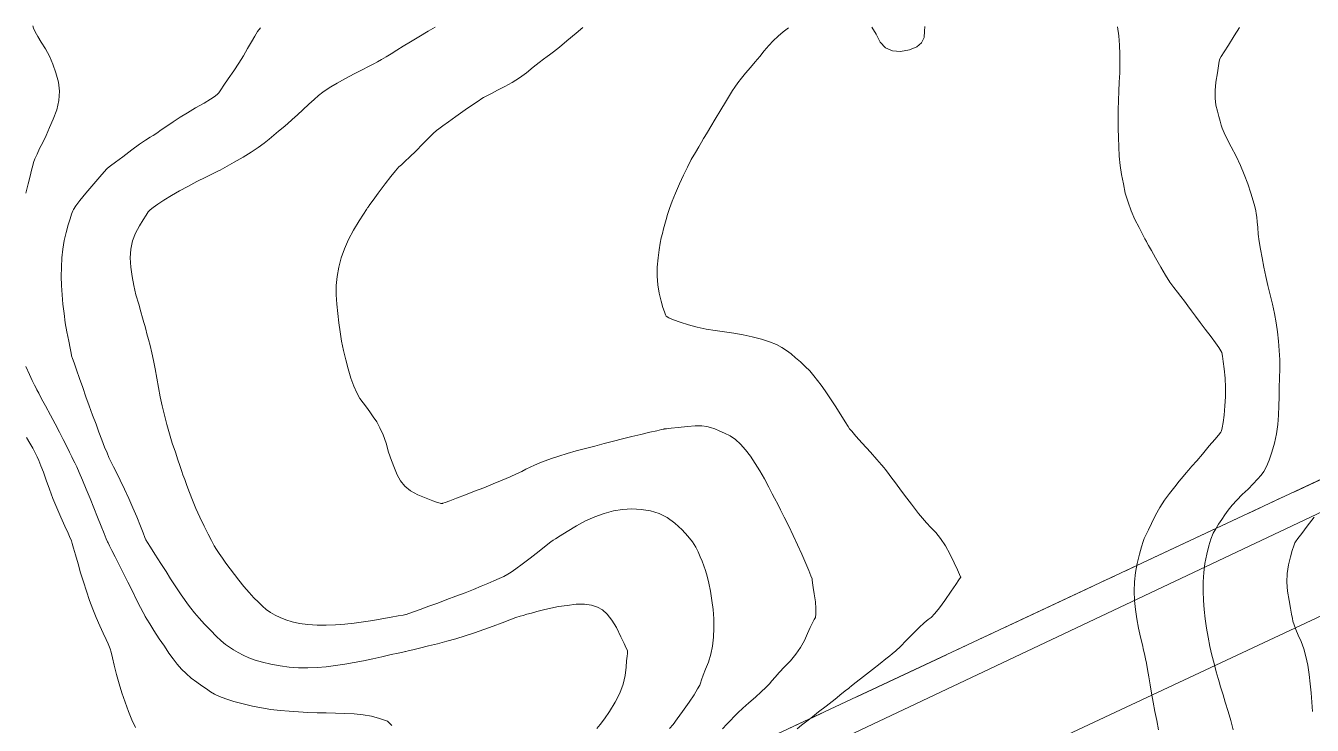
# Model space of a CAD drawing. Extents: x 1273428 to 1273774, y 444316 to 444516.
# Drawn here: x 1273428.4 to 1273532.4, y 444459.2 to 444515.7 of the extents above; entities that cross this region are included whole.
import ezdxf

# ---------------------------------------------------------------- set-up
doc = ezdxf.new("R2010")
doc.units = 0
doc.linetypes.add('DASHED', pattern=[6, 4, -2])
doc.linetypes.add('PHANTOM', pattern=[13, 8, -1, 1, -1, 1, -1])
for name, color, linetype, lineweight in [('C-SITE-N', 6, 'Continuous', 0), ('C-STRM-AREA', 150, 'PHANTOM', 0), ('C-TOPO-MAJR-E', 32, 'DASHED', 0), ('V-PROP-BNDY', 7, 'Continuous', 0)]:
    doc.layers.add(name, color=color, linetype=linetype, lineweight=lineweight)

msp = doc.modelspace()

# ---------------------------------------------------------------- linework, layer by layer
at = {"layer": 'C-SITE-N'}
for points in [[(1273585.09, 444447.93), (1273529.77, 444414.86), (1273484.35, 444380.69), (1273473.15, 444400.44), (1273462.76, 444420.43), (1273453.49, 444438.71), (1273565.24, 444491.59), (1273585.09, 444447.93)], [(1273549.9, 444475.87), (1273475.42, 444440.96), (1273480.29, 444430.57), (1273490.89, 444409.75), (1273497.24, 444399.09), (1273527.41, 444419.33), (1273564.63, 444444.3), (1273549.9, 444475.87)]]:
    msp.add_lwpolyline(points, close=True, dxfattribs=at)
at = {"layer": 'C-STRM-AREA'}
msp.add_lwpolyline([(1273589.92, 444449.22), (1273532.98, 444411.02), (1273481.57, 444376.53), (1273468.99, 444397.67), (1273457.83, 444419.59), (1273448.54, 444439.41), (1273568.31, 444495.54), (1273589.92, 444449.22)], close=True, dxfattribs=at)
at = {"layer": 'C-TOPO-MAJR-E'}
for points in [[(1273428.99, 444515.74), (1273429.06, 444515.54), (1273429.2, 444515.25), (1273429.4, 444514.87), (1273429.68, 444514.41), (1273430.03, 444513.87), (1273430.35, 444513.28), (1273430.63, 444512.63), (1273430.87, 444511.93), (1273431.07, 444511.19), (1273431.15, 444510.44), (1273431.11, 444509.69), (1273430.94, 444508.94), (1273430.64, 444508.19), (1273430.35, 444507.5), (1273430.08, 444506.87), (1273429.81, 444506.31), (1273429.55, 444505.8), (1273429.34, 444505.36), (1273429.17, 444504.98), (1273429.06, 444504.68), (1273429, 444504.44), (1273428.9, 444504.07), (1273428.78, 444503.57), (1273428.62, 444502.95), (1273428.44, 444502.2)], [(1273447.4, 444515.56), (1273447.18, 444515.28), (1273446.94, 444514.91), (1273446.67, 444514.44), (1273446.37, 444513.89), (1273446.03, 444513.31), (1273445.66, 444512.71), (1273445.25, 444512.09), (1273444.8, 444511.44), (1273444.45, 444510.93), (1273444.19, 444510.56), (1273444.03, 444510.32), (1273443.97, 444510.22), (1273443.75, 444510.04), (1273443.38, 444509.8), (1273442.85, 444509.48), (1273442.16, 444509.09), (1273441.52, 444508.71), (1273440.92, 444508.34), (1273440.36, 444507.97), (1273439.84, 444507.61), (1273439.39, 444507.31), (1273439.02, 444507.06), (1273438.72, 444506.87), (1273438.49, 444506.73), (1273438.12, 444506.49), (1273437.64, 444506.15), (1273437.02, 444505.7), (1273436.27, 444505.14), (1273435.69, 444504.71), (1273435.28, 444504.4), (1273435.05, 444504.22), (1273434.98, 444504.16), (1273434.78, 444503.93), (1273434.43, 444503.53), (1273433.94, 444502.95), (1273433.3, 444502.2), (1273432.81, 444501.61), (1273432.47, 444501.17), (1273432.28, 444500.89), (1273432.23, 444500.76), (1273432.14, 444500.51), (1273432.02, 444500.13), (1273431.87, 444499.64), (1273431.69, 444499.02), (1273431.54, 444498.36), (1273431.43, 444497.68), (1273431.35, 444496.96), (1273431.31, 444496.22), (1273431.3, 444495.47), (1273431.32, 444494.72), (1273431.37, 444493.97), (1273431.44, 444493.22), (1273431.53, 444492.47), (1273431.63, 444491.72), (1273431.76, 444490.98), (1273431.9, 444490.23), (1273432.01, 444489.66), (1273432.09, 444489.27), (1273432.13, 444489.07), (1273432.14, 444489.04), (1273432.21, 444488.84), (1273432.34, 444488.47), (1273432.53, 444487.92), (1273432.78, 444487.2), (1273433.04, 444486.47), (1273433.3, 444485.73), (1273433.57, 444484.99), (1273433.84, 444484.24), (1273434.11, 444483.53), (1273434.35, 444482.87), (1273434.59, 444482.25), (1273434.81, 444481.67), (1273435, 444481.19), (1273435.16, 444480.82), (1273435.28, 444480.54), (1273435.37, 444480.38), (1273435.53, 444480.06), (1273435.76, 444479.6), (1273436.06, 444479), (1273436.42, 444478.25), (1273436.77, 444477.51), (1273437.09, 444476.76), (1273437.41, 444476.02), (1273437.7, 444475.28), (1273437.92, 444474.73), (1273438.07, 444474.35), (1273438.15, 444474.16), (1273438.15, 444474.15), (1273438.27, 444473.96), (1273438.51, 444473.58), (1273438.87, 444473.01), (1273439.35, 444472.26), (1273439.77, 444471.6), (1273440.14, 444471.02), (1273440.46, 444470.52), (1273440.73, 444470.11), (1273441, 444469.72), (1273441.26, 444469.34), (1273441.51, 444468.99), (1273441.77, 444468.65), (1273442.08, 444468.27), (1273442.46, 444467.83), (1273442.89, 444467.35), (1273443.39, 444466.82), (1273443.83, 444466.37), (1273444.23, 444465.99), (1273444.58, 444465.7), (1273444.89, 444465.48), (1273445.23, 444465.26), (1273445.6, 444465.05), (1273446.01, 444464.84), (1273446.46, 444464.63), (1273446.98, 444464.44), (1273447.57, 444464.27), (1273448.24, 444464.11), (1273448.99, 444463.96), (1273449.74, 444463.87), (1273450.49, 444463.81), (1273451.24, 444463.8), (1273451.99, 444463.84), (1273452.73, 444463.9), (1273453.48, 444463.99), (1273454.23, 444464.1), (1273454.98, 444464.24), (1273455.73, 444464.39), (1273456.48, 444464.54), (1273457.23, 444464.71), (1273457.97, 444464.88), (1273458.54, 444465), (1273458.93, 444465.09), (1273459.13, 444465.14), (1273459.15, 444465.14), (1273459.35, 444465.19), (1273459.72, 444465.28), (1273460.27, 444465.41), (1273461, 444465.58), (1273461.73, 444465.76), (1273462.47, 444465.96), (1273463.21, 444466.17), (1273463.96, 444466.4), (1273464.71, 444466.65), (1273465.46, 444466.9), (1273466.21, 444467.17), (1273466.96, 444467.46), (1273467.57, 444467.69), (1273468.06, 444467.87), (1273468.41, 444467.99), (1273468.64, 444468.05), (1273468.94, 444468.14), (1273469.31, 444468.24), (1273469.76, 444468.37), (1273470.29, 444468.51), (1273470.87, 444468.64), (1273471.5, 444468.76), (1273472.2, 444468.86), (1273472.94, 444468.95), (1273473.6, 444468.95), (1273474.18, 444468.88), (1273474.66, 444468.73), (1273475.05, 444468.49), (1273475.44, 444468.14), (1273475.81, 444467.66), (1273476.18, 444467.06), (1273476.53, 444466.33), (1273476.8, 444465.78), (1273476.98, 444465.41), (1273477.07, 444465.21), (1273477.07, 444465.19), (1273477.08, 444465.15), (1273477.08, 444465.11), (1273477.07, 444465.05), (1273477.07, 444464.98), (1273477.05, 444464.76), (1273477.01, 444464.38), (1273476.96, 444463.86), (1273476.89, 444463.18), (1273476.72, 444462.48), (1273476.45, 444461.77), (1273476.08, 444461.04), (1273475.62, 444460.29), (1273475.21, 444459.68), (1273474.88, 444459.22), (1273474.6, 444458.91)], [(1273461.54, 444515.62), (1273460.97, 444515.29), (1273460.22, 444514.85), (1273459.55, 444514.45), (1273458.95, 444514.09), (1273458.43, 444513.77), (1273457.98, 444513.48), (1273457.57, 444513.23), (1273457.19, 444513.01), (1273456.86, 444512.82), (1273456.56, 444512.67), (1273456.14, 444512.45), (1273455.62, 444512.18), (1273454.98, 444511.84), (1273454.23, 444511.44), (1273453.6, 444511.09), (1273453.09, 444510.8), (1273452.71, 444510.55), (1273452.44, 444510.36), (1273452.11, 444510.1), (1273451.74, 444509.78), (1273451.31, 444509.39), (1273450.83, 444508.94), (1273450.39, 444508.53), (1273449.97, 444508.16), (1273449.58, 444507.82), (1273449.23, 444507.52), (1273448.87, 444507.21), (1273448.49, 444506.9), (1273448.11, 444506.57), (1273447.71, 444506.24), (1273447.23, 444505.89), (1273446.66, 444505.52), (1273446.01, 444505.12), (1273445.27, 444504.7), (1273444.71, 444504.39), (1273444.34, 444504.18), (1273444.15, 444504.07), (1273444.14, 444504.06), (1273443.95, 444503.97), (1273443.57, 444503.78), (1273443, 444503.5), (1273442.26, 444503.13), (1273441.54, 444502.75), (1273440.86, 444502.38), (1273440.21, 444502.01), (1273439.6, 444501.64), (1273439.11, 444501.32), (1273438.74, 444501.05), (1273438.48, 444500.84), (1273438.34, 444500.68), (1273438.16, 444500.41), (1273437.92, 444500.04), (1273437.63, 444499.56), (1273437.3, 444498.97), (1273437.06, 444498.34), (1273436.92, 444497.67), (1273436.88, 444496.96), (1273436.93, 444496.22), (1273437.03, 444495.47), (1273437.16, 444494.72), (1273437.34, 444493.97), (1273437.56, 444493.22), (1273437.74, 444492.6), (1273437.88, 444492.11), (1273437.98, 444491.74), (1273438.05, 444491.5), (1273438.13, 444491.19), (1273438.23, 444490.82), (1273438.35, 444490.37), (1273438.49, 444489.87), (1273438.62, 444489.3), (1273438.76, 444488.67), (1273438.89, 444487.98), (1273439.02, 444487.23), (1273439.16, 444486.49), (1273439.31, 444485.74), (1273439.47, 444484.99), (1273439.65, 444484.24), (1273439.84, 444483.49), (1273440.05, 444482.74), (1273440.28, 444481.99), (1273440.53, 444481.25), (1273440.73, 444480.64), (1273440.88, 444480.18), (1273440.99, 444479.86), (1273441.05, 444479.69), (1273441.14, 444479.41), (1273441.28, 444479.04), (1273441.45, 444478.56), (1273441.66, 444477.99), (1273441.91, 444477.37), (1273442.19, 444476.71), (1273442.51, 444476.01), (1273442.86, 444475.26), (1273443.18, 444474.62), (1273443.45, 444474.1), (1273443.67, 444473.69), (1273443.85, 444473.39), (1273444.07, 444473.06), (1273444.33, 444472.68), (1273444.62, 444472.27), (1273444.95, 444471.82), (1273445.3, 444471.36), (1273445.67, 444470.89), (1273446.07, 444470.4), (1273446.49, 444469.91), (1273446.88, 444469.48), (1273447.24, 444469.11), (1273447.58, 444468.79), (1273447.88, 444468.53), (1273448.22, 444468.29), (1273448.6, 444468.07), (1273449.01, 444467.87), (1273449.45, 444467.68), (1273449.97, 444467.52), (1273450.57, 444467.41), (1273451.24, 444467.32), (1273451.99, 444467.27), (1273452.73, 444467.26), (1273453.48, 444467.28), (1273454.23, 444467.34), (1273454.98, 444467.43), (1273455.73, 444467.54), (1273456.48, 444467.65), (1273457.23, 444467.77), (1273457.97, 444467.91), (1273458.54, 444468.01), (1273458.94, 444468.08), (1273459.15, 444468.12), (1273459.19, 444468.13), (1273459.39, 444468.2), (1273459.77, 444468.34), (1273460.31, 444468.53), (1273461.02, 444468.79), (1273461.74, 444469.05), (1273462.47, 444469.33), (1273463.21, 444469.61), (1273463.96, 444469.89), (1273464.64, 444470.16), (1273465.26, 444470.41), (1273465.8, 444470.63), (1273466.28, 444470.84), (1273466.71, 444471.03), (1273467.08, 444471.21), (1273467.4, 444471.39), (1273467.67, 444471.55), (1273468.06, 444471.82), (1273468.57, 444472.2), (1273469.2, 444472.68), (1273469.95, 444473.26), (1273470.51, 444473.7), (1273470.89, 444473.99), (1273471.07, 444474.13), (1273471.08, 444474.13), (1273471.26, 444474.25), (1273471.64, 444474.48), (1273472.2, 444474.83), (1273472.95, 444475.3), (1273473.69, 444475.7), (1273474.44, 444476.03), (1273475.19, 444476.3), (1273475.94, 444476.5), (1273476.69, 444476.62), (1273477.43, 444476.67), (1273478.18, 444476.63), (1273478.93, 444476.52), (1273479.64, 444476.3), (1273480.3, 444475.97), (1273480.92, 444475.52), (1273481.49, 444474.97), (1273481.96, 444474.46), (1273482.34, 444473.99), (1273482.61, 444473.56), (1273482.79, 444473.18), (1273482.95, 444472.8), (1273483.11, 444472.43), (1273483.25, 444472.06), (1273483.39, 444471.69), (1273483.52, 444471.23), (1273483.66, 444470.67), (1273483.78, 444470.02), (1273483.91, 444469.27), (1273484, 444468.52), (1273484.05, 444467.77), (1273484.06, 444467.02), (1273484.03, 444466.28), (1273483.95, 444465.57), (1273483.81, 444464.91), (1273483.63, 444464.28), (1273483.4, 444463.7), (1273483.21, 444463.23), (1273483.07, 444462.85), (1273482.97, 444462.58), (1273482.92, 444462.41), (1273482.75, 444462.1), (1273482.46, 444461.64), (1273482.06, 444461.04), (1273481.54, 444460.29), (1273481.1, 444459.68), (1273480.76, 444459.22), (1273480.49, 444458.91)], [(1273473.48, 444515.59), (1273472.92, 444515.13), (1273472.18, 444514.51), (1273471.58, 444514.02), (1273471.11, 444513.64), (1273470.78, 444513.39), (1273470.59, 444513.26), (1273470.3, 444513.05), (1273469.93, 444512.76), (1273469.46, 444512.39), (1273468.91, 444511.94), (1273468.34, 444511.53), (1273467.76, 444511.16), (1273467.17, 444510.82), (1273466.57, 444510.52), (1273466.08, 444510.27), (1273465.7, 444510.07), (1273465.44, 444509.93), (1273465.3, 444509.85), (1273465.01, 444509.65), (1273464.56, 444509.35), (1273463.96, 444508.93), (1273463.21, 444508.4), (1273462.61, 444507.98), (1273462.15, 444507.64), (1273461.83, 444507.41), (1273461.65, 444507.27), (1273461.38, 444507.03), (1273461, 444506.66), (1273460.53, 444506.19), (1273459.96, 444505.61), (1273459.48, 444505.13), (1273459.09, 444504.75), (1273458.8, 444504.49), (1273458.6, 444504.32), (1273458.32, 444504.01), (1273457.95, 444503.55), (1273457.48, 444502.95), (1273456.93, 444502.2), (1273456.52, 444501.64), (1273456.24, 444501.27), (1273456.11, 444501.08), (1273456.1, 444501.08), (1273455.99, 444500.89), (1273455.75, 444500.51), (1273455.4, 444499.95), (1273454.93, 444499.21), (1273454.53, 444498.46), (1273454.2, 444497.71), (1273453.94, 444496.96), (1273453.74, 444496.22), (1273453.61, 444495.47), (1273453.54, 444494.72), (1273453.53, 444493.97), (1273453.58, 444493.22), (1273453.65, 444492.47), (1273453.74, 444491.72), (1273453.85, 444490.98), (1273453.97, 444490.23), (1273454.12, 444489.48), (1273454.3, 444488.73), (1273454.5, 444487.98), (1273454.72, 444487.23), (1273454.96, 444486.59), (1273455.2, 444486.04), (1273455.45, 444485.59), (1273455.71, 444485.25), (1273455.98, 444484.89), (1273456.25, 444484.51), (1273456.53, 444484.12), (1273456.81, 444483.72), (1273457.07, 444483.23), (1273457.32, 444482.66), (1273457.56, 444481.99), (1273457.77, 444481.25), (1273458, 444480.57), (1273458.23, 444479.95), (1273458.47, 444479.41), (1273458.72, 444478.93), (1273459.08, 444478.5), (1273459.55, 444478.13), (1273460.12, 444477.81), (1273460.81, 444477.53), (1273461.34, 444477.33), (1273461.71, 444477.19), (1273461.93, 444477.12), (1273462, 444477.11), (1273462.05, 444477.11), (1273462.09, 444477.11), (1273462.12, 444477.11), (1273462.14, 444477.12), (1273462.33, 444477.19), (1273462.71, 444477.33), (1273463.26, 444477.54), (1273463.99, 444477.81), (1273464.72, 444478.1), (1273465.46, 444478.38), (1273466.21, 444478.68), (1273466.96, 444478.99), (1273467.59, 444479.26), (1273468.12, 444479.49), (1273468.54, 444479.7), (1273468.85, 444479.87), (1273469.2, 444480.04), (1273469.57, 444480.21), (1273469.98, 444480.39), (1273470.42, 444480.56), (1273470.93, 444480.74), (1273471.52, 444480.94), (1273472.2, 444481.14), (1273472.94, 444481.35), (1273473.69, 444481.55), (1273474.44, 444481.75), (1273475.19, 444481.95), (1273475.94, 444482.14), (1273476.68, 444482.32), (1273477.43, 444482.51), (1273478.16, 444482.68), (1273478.9, 444482.86), (1273479.46, 444482.99), (1273479.83, 444483.08), (1273480.02, 444483.12), (1273480.04, 444483.13), (1273480.23, 444483.15), (1273480.61, 444483.19), (1273481.18, 444483.25), (1273481.93, 444483.33), (1273482.56, 444483.37), (1273483.08, 444483.37), (1273483.5, 444483.32), (1273483.79, 444483.24), (1273484.13, 444483.13), (1273484.5, 444482.98), (1273484.92, 444482.79), (1273485.37, 444482.58), (1273485.8, 444482.28), (1273486.22, 444481.91), (1273486.63, 444481.45), (1273487.02, 444480.92), (1273487.41, 444480.35), (1273487.78, 444479.75), (1273488.15, 444479.1), (1273488.5, 444478.42), (1273488.78, 444477.89), (1273488.97, 444477.52), (1273489.09, 444477.3), (1273489.13, 444477.23), (1273489.25, 444476.99), (1273489.45, 444476.59), (1273489.74, 444476.01), (1273490.12, 444475.26), (1273490.48, 444474.51), (1273490.83, 444473.76), (1273491.17, 444473.01), (1273491.49, 444472.26), (1273491.74, 444471.68), (1273491.91, 444471.26), (1273492, 444471.01), (1273492.01, 444470.92), (1273492.04, 444470.69), (1273492.1, 444470.32), (1273492.17, 444469.8), (1273492.27, 444469.14), (1273492.32, 444468.6), (1273492.32, 444468.18), (1273492.27, 444467.89), (1273492.17, 444467.72), (1273492.04, 444467.44), (1273491.86, 444467.07), (1273491.64, 444466.59), (1273491.38, 444466.02), (1273491.06, 444465.46), (1273490.69, 444464.92), (1273490.26, 444464.39), (1273489.77, 444463.88), (1273489.35, 444463.44), (1273489.01, 444463.07), (1273488.75, 444462.76), (1273488.55, 444462.52), (1273488.27, 444462.22), (1273487.9, 444461.86), (1273487.43, 444461.45), (1273486.88, 444460.98), (1273486.4, 444460.55), (1273486, 444460.18), (1273485.67, 444459.85), (1273485.43, 444459.58), (1273485.12, 444459.25), (1273484.75, 444458.88)], [(1273490.79, 444458.88), (1273491.16, 444459.18), (1273491.46, 444459.42), (1273491.69, 444459.59), (1273492.04, 444459.86), (1273492.52, 444460.24), (1273493.13, 444460.71), (1273493.87, 444461.29), (1273494.42, 444461.73), (1273494.79, 444462.02), (1273494.99, 444462.18), (1273495, 444462.19), (1273495.2, 444462.35), (1273495.58, 444462.65), (1273496.15, 444463.1), (1273496.9, 444463.69), (1273497.5, 444464.16), (1273497.97, 444464.53), (1273498.3, 444464.79), (1273498.49, 444464.94), (1273498.77, 444465.19), (1273499.14, 444465.55), (1273499.61, 444466.02), (1273500.17, 444466.59), (1273500.65, 444467.07), (1273501.06, 444467.44), (1273501.38, 444467.71), (1273501.62, 444467.89), (1273501.93, 444468.2), (1273502.31, 444468.66), (1273502.75, 444469.26), (1273503.25, 444470.01), (1273503.63, 444470.56), (1273503.88, 444470.94), (1273504.01, 444471.13), (1273504.02, 444471.13), (1273504.02, 444471.14), (1273504.02, 444471.15), (1273504.02, 444471.16), (1273504.01, 444471.16), (1273503.92, 444471.36), (1273503.75, 444471.73), (1273503.49, 444472.29), (1273503.14, 444473.03), (1273502.78, 444473.68), (1273502.4, 444474.26), (1273502.02, 444474.75), (1273501.61, 444475.15), (1273501.25, 444475.54), (1273500.92, 444475.92), (1273500.62, 444476.28), (1273500.36, 444476.62), (1273500.05, 444477.04), (1273499.67, 444477.53), (1273499.24, 444478.11), (1273498.75, 444478.76), (1273498.37, 444479.27), (1273498.09, 444479.64), (1273497.91, 444479.88), (1273497.84, 444479.98), (1273497.62, 444480.24), (1273497.25, 444480.66), (1273496.73, 444481.25), (1273496.06, 444481.99), (1273495.55, 444482.56), (1273495.22, 444482.94), (1273495.04, 444483.13), (1273495.04, 444483.14), (1273494.91, 444483.33), (1273494.68, 444483.7), (1273494.32, 444484.26), (1273493.86, 444485), (1273493.44, 444485.65), (1273493.06, 444486.21), (1273492.73, 444486.68), (1273492.45, 444487.06), (1273492.14, 444487.44), (1273491.81, 444487.82), (1273491.45, 444488.19), (1273491.06, 444488.55), (1273490.67, 444488.89), (1273490.3, 444489.2), (1273489.93, 444489.48), (1273489.57, 444489.73), (1273489.12, 444489.96), (1273488.56, 444490.18), (1273487.91, 444490.38), (1273487.16, 444490.57), (1273486.42, 444490.74), (1273485.67, 444490.88), (1273484.92, 444490.99), (1273484.17, 444491.08), (1273483.44, 444491.2), (1273482.72, 444491.36), (1273482.02, 444491.55), (1273481.34, 444491.77), (1273480.81, 444491.96), (1273480.43, 444492.12), (1273480.21, 444492.25), (1273480.15, 444492.35), (1273480.06, 444492.59), (1273479.95, 444492.96), (1273479.81, 444493.47), (1273479.64, 444494.12), (1273479.54, 444494.79), (1273479.49, 444495.49), (1273479.49, 444496.22), (1273479.55, 444496.96), (1273479.63, 444497.61), (1273479.71, 444498.16), (1273479.8, 444498.6), (1273479.9, 444498.95), (1273480, 444499.31), (1273480.11, 444499.68), (1273480.21, 444500.07), (1273480.32, 444500.48), (1273480.48, 444500.97), (1273480.69, 444501.54), (1273480.96, 444502.2), (1273481.28, 444502.95), (1273481.6, 444503.65), (1273481.92, 444504.31), (1273482.24, 444504.92), (1273482.57, 444505.49), (1273482.84, 444505.96), (1273483.06, 444506.33), (1273483.22, 444506.61), (1273483.34, 444506.79), (1273483.54, 444507.12), (1273483.82, 444507.58), (1273484.18, 444508.19), (1273484.62, 444508.94), (1273485, 444509.57), (1273485.32, 444510.09), (1273485.57, 444510.5), (1273485.76, 444510.78), (1273486, 444511.12), (1273486.29, 444511.49), (1273486.63, 444511.91), (1273487.02, 444512.37), (1273487.4, 444512.82), (1273487.78, 444513.26), (1273488.14, 444513.7), (1273488.5, 444514.13), (1273488.87, 444514.53), (1273489.27, 444514.91), (1273489.67, 444515.25), (1273490.1, 444515.57)], [(1273496.83, 444515.63), (1273497.18, 444515.07), (1273497.52, 444514.42), (1273497.95, 444513.96), (1273498.5, 444513.71), (1273499.14, 444513.65), (1273499.89, 444513.8), (1273500.46, 444514.03), (1273500.85, 444514.36), (1273501.07, 444514.78), (1273501.1, 444515.29), (1273501.12, 444515.69)], [(1273520.02, 444458.79), (1273519.87, 444459.54), (1273519.72, 444460.29), (1273519.58, 444461.04), (1273519.45, 444461.75), (1273519.33, 444462.43), (1273519.22, 444463.08), (1273519.12, 444463.69), (1273519.04, 444464.18), (1273518.97, 444464.55), (1273518.92, 444464.81), (1273518.88, 444464.95), (1273518.81, 444465.24), (1273518.71, 444465.68), (1273518.57, 444466.28), (1273518.39, 444467.02), (1273518.26, 444467.77), (1273518.15, 444468.52), (1273518.08, 444469.27), (1273518.05, 444470.02), (1273518.07, 444470.77), (1273518.15, 444471.52), (1273518.29, 444472.26), (1273518.48, 444473.01), (1273518.64, 444473.6), (1273518.76, 444474.02), (1273518.85, 444474.27), (1273518.9, 444474.37), (1273519.02, 444474.6), (1273519.2, 444474.97), (1273519.45, 444475.49), (1273519.77, 444476.15), (1273520.12, 444476.77), (1273520.49, 444477.36), (1273520.89, 444477.92), (1273521.32, 444478.45), (1273521.69, 444478.9), (1273522, 444479.28), (1273522.25, 444479.57), (1273522.44, 444479.79), (1273522.72, 444480.12), (1273523.1, 444480.56), (1273523.56, 444481.1), (1273524.12, 444481.76), (1273524.56, 444482.27), (1273524.87, 444482.64), (1273525.05, 444482.88), (1273525.11, 444482.97), (1273525.17, 444483.23), (1273525.24, 444483.65), (1273525.31, 444484.24), (1273525.38, 444484.99), (1273525.42, 444485.74), (1273525.43, 444486.49), (1273525.39, 444487.23), (1273525.32, 444487.98), (1273525.25, 444488.58), (1273525.19, 444489.02), (1273525.12, 444489.32), (1273525.06, 444489.46), (1273524.89, 444489.72), (1273524.63, 444490.09), (1273524.26, 444490.58), (1273523.79, 444491.19), (1273523.37, 444491.74), (1273523, 444492.24), (1273522.67, 444492.69), (1273522.39, 444493.08), (1273522.11, 444493.46), (1273521.83, 444493.84), (1273521.55, 444494.2), (1273521.26, 444494.56), (1273520.94, 444495.01), (1273520.59, 444495.57), (1273520.2, 444496.22), (1273519.77, 444496.96), (1273519.44, 444497.55), (1273519.21, 444497.96), (1273519.07, 444498.21), (1273519.03, 444498.29), (1273518.92, 444498.52), (1273518.72, 444498.89), (1273518.45, 444499.41), (1273518.11, 444500.08), (1273517.8, 444500.77), (1273517.55, 444501.48), (1273517.33, 444502.2), (1273517.17, 444502.95), (1273517.03, 444503.7), (1273516.92, 444504.45), (1273516.84, 444505.2), (1273516.8, 444505.95), (1273516.77, 444506.69), (1273516.75, 444507.44), (1273516.74, 444508.19), (1273516.75, 444508.94), (1273516.77, 444509.69), (1273516.8, 444510.44), (1273516.83, 444511.19), (1273516.88, 444511.93), (1273516.89, 444512.68), (1273516.89, 444513.43), (1273516.86, 444514.18), (1273516.8, 444514.93), (1273516.71, 444515.66)], [(1273526.05, 444458.79), (1273525.86, 444459.54), (1273525.65, 444460.29), (1273525.41, 444461.04), (1273525.23, 444461.62), (1273525.1, 444462.03), (1273525.02, 444462.28), (1273525, 444462.36), (1273524.94, 444462.59), (1273524.83, 444462.96), (1273524.68, 444463.49), (1273524.5, 444464.15), (1273524.32, 444464.84), (1273524.17, 444465.55), (1273524.02, 444466.28), (1273523.9, 444467.02), (1273523.79, 444467.77), (1273523.71, 444468.52), (1273523.65, 444469.27), (1273523.62, 444470.02), (1273523.63, 444470.77), (1273523.68, 444471.52), (1273523.77, 444472.26), (1273523.91, 444473.01), (1273524.07, 444473.67), (1273524.24, 444474.22), (1273524.44, 444474.69), (1273524.65, 444475.05), (1273524.87, 444475.43), (1273525.12, 444475.8), (1273525.38, 444476.18), (1273525.65, 444476.56), (1273525.97, 444476.96), (1273526.35, 444477.38), (1273526.77, 444477.82), (1273527.25, 444478.27), (1273527.66, 444478.69), (1273528.01, 444479.06), (1273528.3, 444479.4), (1273528.52, 444479.69), (1273528.74, 444480.09), (1273528.96, 444480.61), (1273529.17, 444481.25), (1273529.38, 444481.99), (1273529.54, 444482.74), (1273529.65, 444483.49), (1273529.72, 444484.24), (1273529.74, 444484.99), (1273529.76, 444485.74), (1273529.78, 444486.49), (1273529.8, 444487.23), (1273529.82, 444487.98), (1273529.81, 444488.73), (1273529.78, 444489.48), (1273529.72, 444490.23), (1273529.63, 444490.98), (1273529.52, 444491.72), (1273529.38, 444492.47), (1273529.22, 444493.22), (1273529.03, 444493.97), (1273528.85, 444494.72), (1273528.68, 444495.47), (1273528.53, 444496.22), (1273528.38, 444496.96), (1273528.25, 444497.66), (1273528.16, 444498.3), (1273528.08, 444498.89), (1273528.03, 444499.43), (1273527.99, 444499.89), (1273527.95, 444500.26), (1273527.91, 444500.56), (1273527.88, 444500.77), (1273527.79, 444501.11), (1273527.66, 444501.59), (1273527.47, 444502.2), (1273527.23, 444502.95), (1273526.95, 444503.7), (1273526.63, 444504.45), (1273526.28, 444505.2), (1273525.88, 444505.95), (1273525.56, 444506.57), (1273525.32, 444507.07), (1273525.16, 444507.45), (1273525.08, 444507.7), (1273524.99, 444508.02), (1273524.89, 444508.39), (1273524.78, 444508.83), (1273524.65, 444509.32), (1273524.59, 444509.88), (1273524.59, 444510.5), (1273524.65, 444511.19), (1273524.78, 444511.93), (1273524.87, 444512.5), (1273524.93, 444512.87), (1273524.96, 444513.06), (1273524.96, 444513.06), (1273525.08, 444513.25), (1273525.32, 444513.62), (1273525.67, 444514.18), (1273526.14, 444514.93), (1273526.56, 444515.59)], [(1273428.43, 444488.17), (1273428.72, 444487.54), (1273428.96, 444487.05), (1273429.13, 444486.67), (1273429.26, 444486.42), (1273429.32, 444486.3), (1273429.48, 444486.02), (1273429.71, 444485.58), (1273430.03, 444484.99), (1273430.44, 444484.24), (1273430.81, 444483.54), (1273431.15, 444482.88), (1273431.46, 444482.28), (1273431.74, 444481.71), (1273431.97, 444481.25), (1273432.16, 444480.87), (1273432.3, 444480.59), (1273432.4, 444480.4), (1273432.55, 444480.08), (1273432.75, 444479.61), (1273433.01, 444479), (1273433.32, 444478.25), (1273433.63, 444477.5), (1273433.93, 444476.76), (1273434.23, 444476.01), (1273434.53, 444475.26), (1273434.76, 444474.67), (1273434.93, 444474.25), (1273435.04, 444474), (1273435.08, 444473.91), (1273435.2, 444473.67), (1273435.38, 444473.3), (1273435.65, 444472.78), (1273435.98, 444472.13), (1273436.32, 444471.45), (1273436.68, 444470.74), (1273437.05, 444470.02), (1273437.42, 444469.27), (1273437.72, 444468.69), (1273437.92, 444468.28), (1273438.05, 444468.04), (1273438.08, 444467.97), (1273438.22, 444467.74), (1273438.46, 444467.37), (1273438.79, 444466.84), (1273439.23, 444466.17), (1273439.64, 444465.56), (1273440.01, 444465.01), (1273440.35, 444464.53), (1273440.67, 444464.11), (1273441.01, 444463.71), (1273441.39, 444463.34), (1273441.8, 444462.98), (1273442.25, 444462.65), (1273442.66, 444462.36), (1273443.04, 444462.1), (1273443.37, 444461.88), (1273443.68, 444461.69), (1273444.09, 444461.5), (1273444.61, 444461.3), (1273445.25, 444461.1), (1273446, 444460.89), (1273446.75, 444460.72), (1273447.5, 444460.57), (1273448.24, 444460.45), (1273448.99, 444460.37), (1273449.74, 444460.3), (1273450.49, 444460.24), (1273451.24, 444460.21), (1273451.99, 444460.18), (1273452.73, 444460.16), (1273453.48, 444460.14), (1273454.23, 444460.11), (1273454.98, 444460.09), (1273455.7, 444460.02), (1273456.38, 444459.89), (1273457.04, 444459.72), (1273457.67, 444459.5), (1273458.03, 444459.15)], [(1273428.49, 444482.44), (1273428.75, 444481.99), (1273428.99, 444481.58), (1273429.19, 444481.21), (1273429.36, 444480.87), (1273429.49, 444480.57), (1273429.66, 444480.16), (1273429.86, 444479.64), (1273430.09, 444479), (1273430.35, 444478.25), (1273430.63, 444477.5), (1273430.93, 444476.76), (1273431.26, 444476.01), (1273431.6, 444475.26), (1273431.85, 444474.69), (1273432.03, 444474.31), (1273432.12, 444474.1), (1273432.13, 444474.08), (1273432.19, 444473.88), (1273432.3, 444473.5), (1273432.45, 444472.95), (1273432.66, 444472.23), (1273432.87, 444471.5), (1273433.1, 444470.76), (1273433.33, 444470.02), (1273433.59, 444469.27), (1273433.85, 444468.55), (1273434.12, 444467.87), (1273434.41, 444467.22), (1273434.7, 444466.61), (1273434.93, 444466.11), (1273435.1, 444465.74), (1273435.21, 444465.48), (1273435.26, 444465.35), (1273435.34, 444465.07), (1273435.45, 444464.63), (1273435.59, 444464.03), (1273435.77, 444463.28), (1273435.98, 444462.53), (1273436.21, 444461.79), (1273436.47, 444461.04), (1273436.75, 444460.29), (1273437.02, 444459.6), (1273437.29, 444458.98)], [(1273532.46, 444460.29), (1273532.42, 444461.04), (1273532.36, 444461.79), (1273532.28, 444462.53), (1273532.19, 444463.28), (1273532.08, 444464.03), (1273531.93, 444464.72), (1273531.76, 444465.36), (1273531.55, 444465.94), (1273531.31, 444466.46), (1273531.12, 444466.9), (1273530.98, 444467.28), (1273530.88, 444467.58), (1273530.84, 444467.81), (1273530.77, 444468.16), (1273530.68, 444468.65), (1273530.57, 444469.27), (1273530.44, 444470.02), (1273530.39, 444470.75), (1273530.41, 444471.45), (1273530.51, 444472.13), (1273530.69, 444472.8), (1273530.83, 444473.31), (1273530.95, 444473.69), (1273531.04, 444473.92), (1273531.1, 444474.01), (1273531.28, 444474.26), (1273531.59, 444474.68), (1273532.03, 444475.26), (1273532.6, 444476.01)]]:
    msp.add_lwpolyline(points, dxfattribs=at)
at = {"layer": 'V-PROP-BNDY'}
msp.add_lwpolyline([(1273589.92, 444449.22), (1273532.98, 444411.02), (1273481.57, 444376.53), (1273468.99, 444397.67), (1273457.83, 444419.59), (1273448.54, 444439.41), (1273568.31, 444495.54), (1273589.92, 444449.22)], close=True, dxfattribs=at)

doc.saveas('drawing.dxf')
